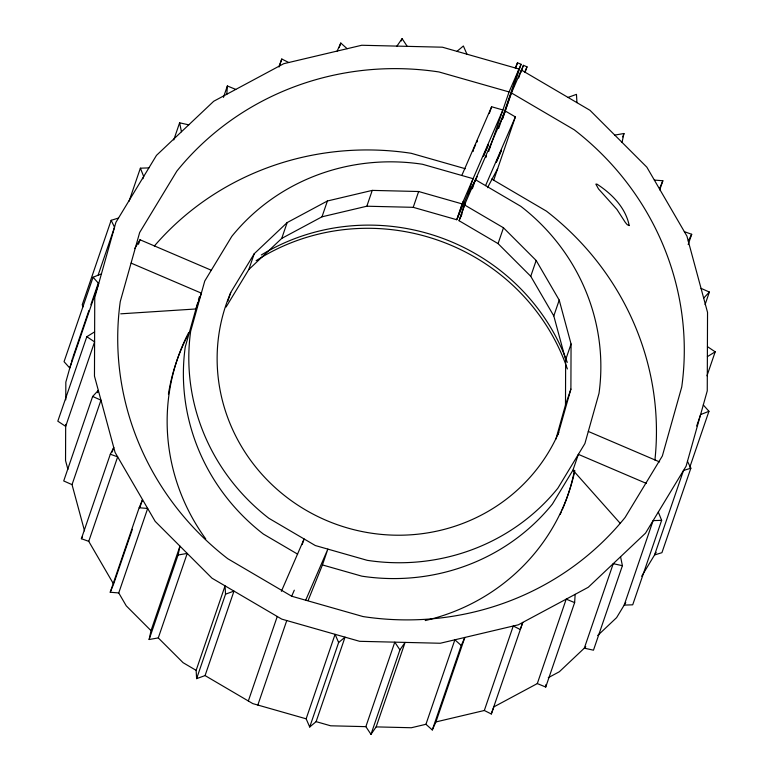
<?xml version="1.0" encoding="UTF-8"?>
<svg xmlns="http://www.w3.org/2000/svg" width="773" height="773" viewBox="0 0 773 773"><rect width="100%" height="100%" fill="white"/><g stroke="black" fill="none" stroke-linecap="round" stroke-linejoin="round"><path stroke-width="1.16" d="M65.676 424.377L65.541 460.602L67.918 469.395M65.763 399.834L65.831 382.133L71.135 363.233M555.903 439.093L565.488 404.907L565.652 359.793L553.797 315.925L530.751 276.299L498.063 243.611L459.104 220.74L464.515 204.922L505.271 110.983L515.378 116.916L493.705 180.196M557.99 434.648L570.899 389.09L571.063 343.975L559.217 300.108L536.162 260.482L503.484 227.784L464.515 204.922M226.827 94.219L227.359 85.958L235.784 89.417M370.982 734.35L399.912 649.871L394.79 642.16L365.861 726.649L370.982 734.35L376.161 726.891L411.352 727.741L425.942 724.291L432.3 729.954L435.924 721.934L484.323 710.493L491.299 713.981L493.86 706.889L537.303 683.583L545.728 687.042L545.873 684.685M545.728 687.042L574.629 602.611L575.17 594.34L588.282 587.267L645.523 533.148L686.105 466.167L707.256 390.867L707.537 312.398L686.926 236.094L646.837 167.161L589.992 110.307L521.389 70.043L518.654 78.034M149.121 639.513L151.015 630.662L179.964 546.153L178.07 555.014L149.121 639.513L158.281 637.918L183.095 662.693L196.139 670.355L196.613 678.646L205.067 675.583L252.819 703.614L306.147 718.813L309.712 727.007L316.109 721.644L345.038 637.165L338.632 642.518L309.712 727.007M622.043 142.367L623.946 133.507L614.786 135.101M71.406 362.266L72.488 358.411M197.801 302.359L185.24 347.038A206.758 199.714 18.9 0 0 263.419 534.085L297.644 554.164M198.419 300.156L199.347 296.842M118.52 218.044L111.148 220.324L82.228 304.804L83.194 306.775M93.069 277.227L64.053 361.677L69.783 368.045L98.712 283.565L93.069 277.227L101.418 273.932M98.123 275.149L114.539 227.204L111.148 220.324M72.884 357.271L88.905 310.466M90.866 304.755L98.287 283.063M129.043 201.289L140.377 168.185L148.889 167.896M86.818 336.699L57.811 421.179L65.666 426.377L94.596 341.898L86.818 336.699L94.625 331.878M142.918 178.756L143.701 176.476L140.377 168.185M173.751 139.942L179.616 122.81L188.757 124.849M138.483 244.258L140.019 239.765L211.3 270.241M97.553 392.645L98.326 390.394L92.644 396.462L63.715 480.951L72.034 484.642L84.518 530.838M72.034 484.642L100.963 400.163L92.644 396.462M223.455 97.369L227.359 85.958M132.376 529.321L113.612 584.117L88.74 541.342L81.387 538.713L110.317 454.224L113.757 447.509L112.191 452.079M88.74 541.342L117.66 456.862L110.317 454.224M279.043 67.009L281.778 59.019L288.754 62.507M151.015 630.662L126.25 605.839L118.742 592.939L110.23 592.244L139.159 507.755L142.541 499.638L139.807 507.629M118.742 592.939L147.672 508.46L139.159 507.755M227.803 301.238L230.895 292.204L254.249 253.699L287.16 222.585L327.404 200.99L372.248 190.39L418.637 191.511L462.138 203.908L502.894 109.969L491.618 106.761L461.8 175.471M226.093 307.007L248.829 269.516L254.249 253.699M339.221 47.617L340.787 43.046L347.145 48.709M248.829 269.516L281.739 238.403L287.16 222.585M158.281 637.918L187.23 553.41L178.07 555.014M281.739 238.403L321.993 216.807L327.404 200.99M401.322 40.93L402.095 38.65L407.226 46.351M196.139 670.355L225.069 585.866L225.542 594.166L196.613 678.646M205.067 675.583L233.987 591.103L225.542 594.166M321.993 216.807L366.837 206.217L372.248 190.39M366.837 206.217L413.217 207.328L418.637 191.511M248.336 700.976L277.256 616.496M302.166 544.607L304.098 538.955L281.382 591.306M257.834 705.044L286.764 620.555M308.108 600.544L322.438 564.937L327.858 549.11L305.615 600.379M489.309 113.505L491.618 106.761M413.217 207.328L456.727 219.725L462.138 203.908M457.722 217.416L463.143 201.598M456.727 219.725L467.665 194.506L473.086 178.689L422.435 164.253A206.758 199.714 18.9 0 0 231.813 236.364L204.758 281.024L190.66 331.221A206.758 199.714 18.9 0 0 268.84 518.268L315.326 545.545L367.223 560.328A206.758 199.714 18.9 0 0 557.845 488.227L584.9 443.567L598.998 393.37A206.758 199.714 18.9 0 0 520.818 206.323L475.453 179.703L472.361 188.747M465.52 202.613L459.104 220.74M515.543 68.478L517.495 62.777L521.06 64.294L502.305 119.1M488.662 151.556L509.069 91.939L521.06 64.294M498.682 128.395L519.012 69.029L442.407 47.201L361.735 45.259L283.739 63.695L213.725 101.253L156.484 155.363L115.902 222.353L94.75 297.653L94.47 376.122L115.08 452.418L155.17 521.35L212.024 578.214L281.749 619.125L359.6 641.31L440.272 643.252L518.277 624.826L575.17 594.34M502.576 118.858L511.446 92.953L523.437 65.319L527.002 66.836L525.051 72.546M521.089 72.16L523.437 65.319M306.147 718.813L335.076 634.324L338.632 642.518M498.063 243.611L503.484 227.784M376.161 726.891L405.091 642.411L399.912 649.871M530.751 276.299L536.162 260.482M553.797 315.925L559.217 300.108M622.767 136.927L623.946 133.507M425.942 724.291L454.872 639.802L461.23 645.474L432.3 729.954M435.924 721.934L464.853 637.445L461.23 645.474M565.652 359.793L571.063 343.975M565.488 404.907L570.899 389.09M659.727 189.887L662.848 180.756L654.335 180.061M484.323 710.493L513.253 626.004L520.229 629.493L522.78 622.4L491.299 713.981M322.438 564.937L361.812 576.156A206.758 199.714 18.9 0 0 552.424 504.044L572.948 470.168L578.368 454.35L646.354 483.415M537.303 683.583L566.213 599.143L574.629 602.611M688.183 244.568L691.7 234.296L684.347 231.658M705.073 304.61L709.372 292.049L701.043 288.358M622.4 565.701L593.471 650.19L584.32 648.151L613.25 563.662L622.4 565.701L620.555 556.753M706.986 375.794L715.189 351.821L707.421 346.623M661.64 520.335L632.71 604.815L624.197 605.104L653.117 520.615L661.64 520.335L658.316 512.045M696.686 426.01L700.599 414.589L708.947 411.294L703.304 404.955M689.787 467.24L708.947 411.294M690.859 468.196L661.93 552.676L654.567 554.956L683.496 470.477L690.859 468.196L687.468 461.317M558.763 432.387L558.657 432.696A178.389 172.311 18.9 0 1 326.245 520.384A178.389 172.311 18.9 0 1 230.76 292.494M279.227 66.111L281.778 59.019M472.873 151.208L473.25 150.252M477.009 141.923L477.395 140.966M486.314 155.846L485.773 157.421M490.082 147.508L490.459 146.551M110.23 592.244L113.196 585.132M659.466 188.883L662.848 180.756M473.762 149.015L475.675 144.503M515.253 67.956L517.495 62.777M509.069 91.939L438.958 71.957A284.29 274.599 18.9 0 0 176.862 171.104L139.662 232.509L120.269 301.538A284.29 274.599 18.9 0 0 227.764 558.715L291.682 596.225L294.3 590.185M460.573 217.339L461.993 214.073M524.751 72.024L527.002 66.836M485.56 185.636L515.378 116.916M337.163 51.066L340.787 43.046M476.844 141.855L477.27 140.918M472.989 151.257L473.424 150.32M489.908 147.44L490.343 146.503M486.062 156.842L486.488 155.904M81.387 538.713L82.373 536.791M688.26 241.012L691.7 234.296M467.665 194.506L477.279 176.505M487.492 187.684L497.677 168.62M134.676 248.587L140.019 239.765M625.753 602.534L616.603 617.637L597.664 635.541M641.667 576.252L656.132 552.376M396.926 46.109L402.095 38.65M703.681 298.117L709.372 292.049M585.789 646.769L559.352 671.747L548.27 677.699M456.978 51.356L463.375 45.994L466.94 54.187M707.382 356.643L715.189 351.821M568.02 97.417L576.465 94.354L576.948 102.645M120.733 313.828L195.936 308.968L201.357 293.151L131.178 263.139M365.861 726.649L330.67 725.799L316.109 721.644M465.336 168.727L411.12 153.276A284.29 274.599 18.9 0 0 154.368 246.007M291.682 596.225L363.049 616.564A284.29 274.599 18.9 0 0 625.144 517.408L662.345 456.002L681.738 386.983A284.29 274.599 18.9 0 0 574.242 129.796L511.446 92.953M588.301 431.44L659.582 461.916M491.686 179.017L546.395 211.116A284.29 274.599 18.9 0 1 654.915 460.032M572.948 470.168L619.985 523.079M179.616 122.81L181.452 131.768M561.198 512.161A206.758 199.714 18.9 0 1 560.222 514.316M168.427 394.172A206.758 199.714 18.9 0 1 187.047 336.767M256.134 260.685A206.758 199.714 18.9 0 1 567.382 368.963M574.494 470.313A206.758 199.714 18.9 0 1 562.145 510.016M574.851 470.651A206.758 199.714 18.9 0 1 425.208 620.564M205.744 538.916A206.758 199.714 18.9 0 1 188.68 332.545M261.303 254.964A206.758 199.714 18.9 0 1 567.266 362.392M483.338 156.388L488.362 144.715L483.338 156.388M496.401 161.972L501.426 150.31L496.401 161.972M629.212 225.552L627.261 224.711L625.367 222.489L616.931 209.425L598.495 188.892L595.857 184.129L596.949 184.119C611.858 193.839 625.589 207.541 629.212 225.552"/></g></svg>
